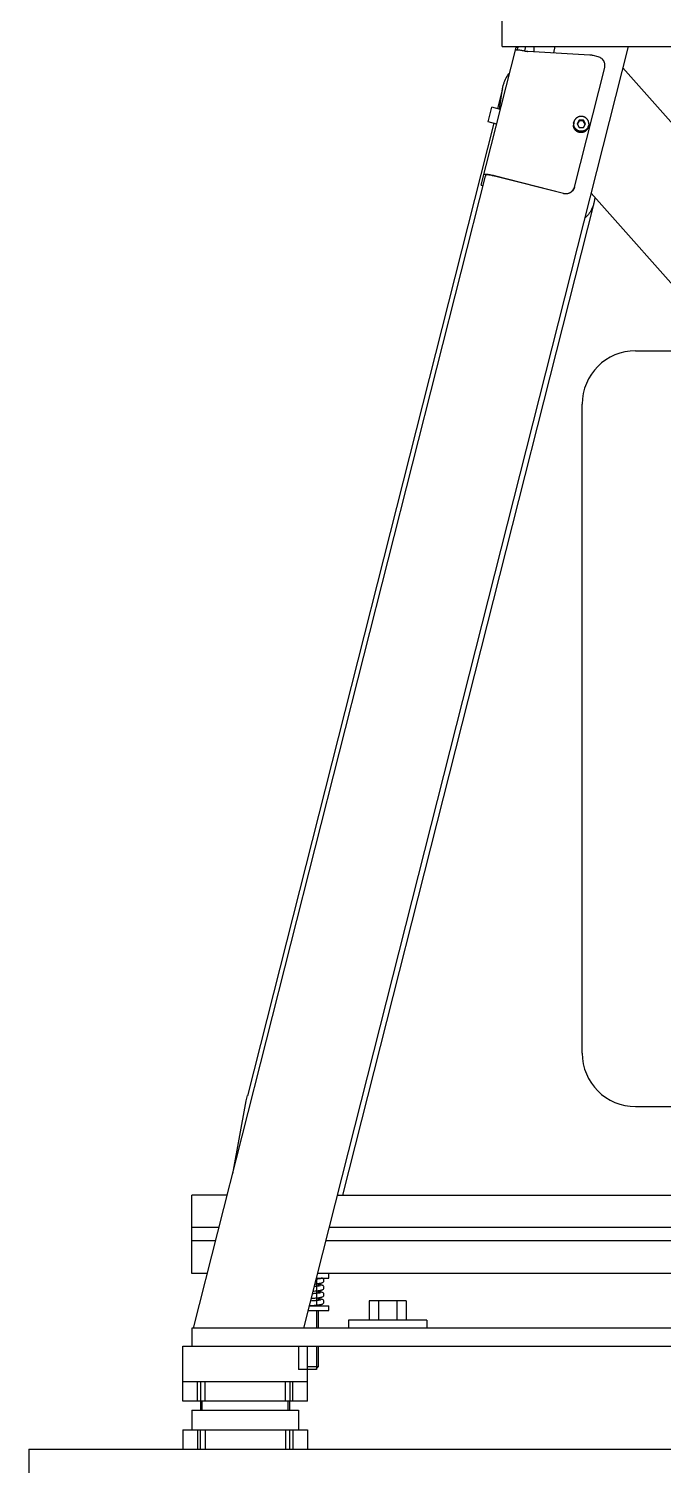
# Model space of a CAD drawing. Extents: x -50 to 48714, y -13211 to 6743.
# Drawn here: x 25485 to 25842, y -9010 to -8203 of the extents above; entities that cross this region are included whole.
import ezdxf

# ---------------------------------------------------------------- set-up
doc = ezdxf.new("R2010")
doc.units = 0
doc.header["$LTSCALE"] = 50
doc.layers.get('0').update_dxf_attribs({"linetype": 'CONTINUOUS'})
doc.layers.add('BETON', color=9, linetype='CONTINUOUS')

# ---------------------------------------------------------------- blocks, each defined once
blk = doc.blocks.new('SMAF_UE46_S')
for p, q in [((-249, -446), (-249, -426)), ((-360.4523021857995, -1166), (-178.0523021857998, -446)), ((-260.6911342960993, -523.8099206109), (-241.1102322236002, -446.5168861142997)), ((-249, -446), (251, -446)), ((-240.1408543426996, -446.7624599808), (-241.1102317799996, -446.5168843633001)), ((-240.4122777892999, -447.8338683227998), (-240.1442908319996, -446.7760250700999)), ((-239.9476978142002, -446), (-240.1408543426996, -446.7624599808)), ((-235.8213381055994, -446), (-236.4416754745998, -448.4487001405)), ((-199.7920453799998, -450.7613834617), (-234.5469776151995, -448.7258429141998)), ((-231, -448.9335836949999), (-231, -446)), ((-219.3158992713998, -446), (-220.2190345108002, -449.5650075241001)), ((-194.9930334511, -451.7903250984), (-197.9011654300002, -451.0535983303998)), ((-208.3641696365994, -524.9314533399997), (-191.3606811557001, -457.8124198626997)), ((-181.0884419801996, -457.9847623462997), (328.9398164616005, -1033.7138721411)), ((-248.7497188035995, -469.7857353878999), (-248.3531909318999, -467.9056610049997)), ((-248.8391254601001, -469.7630857015997), (-251.6467155648998, -480.8456782204998)), ((-250.4594443184997, -481.2025610728001), (-248.7497188035995, -469.7857353878999)), ((-256.8520948083997, -488.2954898604999), (-254.7647052334996, -480.0557941700999)), ((-249.9178164597997, -481.2836659937998), (-254.7647036466997, -480.0557879063999)), ((-253.7341083133997, -489.0853864381997), (-392.1284049276001, -1035.3786625467)), ((-252.0052092082997, -489.5233742114997), (-256.8520963951996, -488.2954961241999)), ((-208.8291666919995, -489.1003621397999), (-208.6486408081, -488.3877599666998)), ((-205.7101406248994, -487.3987980730999), (-206.8914945504994, -489.4192826254998)), ((-206.8914945504994, -489.4192826254998), (-205.7101406248994, -491.4519408932997)), ((-205.8004035668, -487.7550991597), (-206.8326407627001, -489.5205474842001)), ((-205.8004035668, -487.7550991597), (-205.7101406248994, -487.3987980730999)), ((-203.4376957156001, -487.7672728750999), (-205.8004035668, -487.7550991597)), ((-203.3474327735994, -487.4109717885999), (-205.7101406248994, -487.3987980730999)), ((-205.7101406248994, -491.4519408932997), (-203.3474327735994, -491.4641146087997)), ((-203.4376957156001, -487.7672728750999), (-203.3474327735994, -487.4109717885999)), ((-202.3151955776993, -489.6986662842), (-203.4376957156001, -487.7672728750999)), ((-202.1660788479994, -489.4436300563998), (-203.3474327735994, -487.4109717885999)), ((-203.3474327735994, -491.4641146087997), (-202.1660788479994, -489.4436300563998)), ((-200.5894584742, -491.1877548882999), (-200.4089325903997, -490.4751527151998)), ((-422.3476978141998, -1166), (-258.4086281648997, -518.8720934896)), ((-260.6911351618, -523.8099240281999), (-259.7217577244, -524.0554996456999)), ((-258.2642074577998, -518.3020117512001), (-258.4086281648997, -518.8720934896)), ((-214.4616968917999, -528.6403123641999), (-253.2367943870995, -518.8172876653998)), ((-214.4255917149994, -528.4977919295998), (-253.2006892103, -518.6747672307997)), ((-198.9134976441001, -528.3468241777), (361.0425980509999, -1160.4353784153)), ((-197.0863037831996, -532.0933011388997), (-197.4828316548001, -533.9733755217999)), ((-196.8705950884996, -530.6528894795997), (-197.0863037831996, -532.0933011388997)), ((-197.4530749021997, -533.9166525709998), (-338.6315229174998, -1091.2)), ((-174, -616.9000000000001), (-120.4658018863001, -616.9000000000001)), ((-204, -1011.5), (-204, -646.9000000000001)), ((-400.3767912275998, -1079.272737158), (-392.7449682641, -1038.1880358901)), ((-392.7449682641, -1038.1880358901), (-392.1144844072996, -1035.3405451817)), ((-174, -1041.5), (176, -1041.5)), ((-423.3476978141998, -1135.2), (-423.3476978141998, -1091.2)), ((-403.3983644808995, -1091.2), (-423.3476978141998, -1091.2)), ((-341.5029688524, -1091.2), (299.7081981136998, -1091.2)), ((-408.0216978141998, -1109.45), (-423.3476978141998, -1109.45)), ((315.8755510548999, -1109.45), (-346.1263021857994, -1109.45)), ((-409.9216978141994, -1116.95), (-423.3476978141998, -1116.95)), ((322.5196687019006, -1116.95), (-348.0263021858, -1116.95)), ((-414.5450311474997, -1135.2), (-423.3476978141998, -1135.2)), ((338.6870216430998, -1135.2), (-352.6496355190993, -1135.2)), ((-346.3476978141998, -1137.9), (-346.3476978141998, -1135.2)), ((-353.3476978141998, -1137.9555090596), (-353.3476978141998, -1153.4)), ((-353.3336355190995, -1137.9), (-346.3476978141998, -1137.9)), ((-352.3476978141998, -1137.9), (-352.3476978141998, -1138.3507901826)), ((-352.3476978141998, -1140.8686093913), (-352.3476978141998, -1142.3505484487)), ((-352.3476978141998, -1144.8682970837), (-352.3476978141998, -1146.3505531473)), ((-349.0977114788993, -1139.152811935), (-349.0976978141998, -1139.15)), ((-357.2603021857994, -1153.4), (-346.3476978141998, -1153.4)), ((-357.2388709026, -1153.3154028297), (-356.0035833674001, -1153.2149799368)), ((-355.8989102418, -1150.6975825411), (-356.5901734791996, -1150.7547551057)), ((-352.3476978141998, -1148.8682856227), (-352.3476978141998, -1150.350705026)), ((-352.3476978141998, -1152.8683430632), (-352.3476978141998, -1153.4)), ((-346.3476978141998, -1156.1), (-346.3476978141998, -1153.4)), ((-323.7400026595997, -1150.6), (-323.7400026595997, -1161.4)), ((-302.9553929688, -1150.6), (-323.7400026595997, -1150.6)), ((-318.5438502368997, -1150.6), (-318.5438502368997, -1161.4)), ((-308.1515453914999, -1150.6), (-308.1515453914999, -1161.4)), ((-302.9553929688, -1150.6), (-302.9553929688, -1161.4)), ((-357.9443021857996, -1156.1), (-346.3476978141998, -1156.1)), ((-353.3476978141998, -1156.1), (-353.3476978141998, -1166)), ((-352.3476978141998, -1156.1), (-352.3476978141998, -1166)), ((-335.3476978141998, -1161.4), (-335.3476978141998, -1166)), ((-291.3476978141998, -1161.4), (-335.3476978141998, -1161.4)), ((-291.3476978141998, -1161.4), (-291.3476978141998, -1166)), ((425.3476978141998, -1166), (-423.3476978141998, -1166)), ((-423.3476978141998, -1166), (-423.3476978141998, -1176)), ((-428.3476978141998, -1207), (-428.3476978141998, -1176)), ((-428.3476304862997, -1176), (430.3476304863007, -1176)), ((-363.3476978141998, -1176), (-363.3476978141998, -1189.2)), ((-358.3476978141998, -1207), (-358.3476978141998, -1176)), ((-353.3476978141998, -1176), (-353.3476978141998, -1189.2)), ((-352.3476978141998, -1176), (-352.3476978141998, -1187.7)), ((-352.3476978141998, -1187.7), (-358.3476978141998, -1187.7)), ((-353.8476978141998, -1189.2), (-358.3476978141998, -1189.2)), ((-352.3476978141998, -1187.7), (-353.8476978141998, -1189.2)), ((-428.3476304862997, -1196), (-358.3477651420999, -1196)), ((-420.1266741695999, -1207), (-420.1266741695999, -1196)), ((-418.4499885463001, -1196), (-418.4499885463001, -1207)), ((-415.8840334824999, -1207), (-415.8840334824999, -1196)), ((-370.8113621458997, -1207), (-370.8113621458997, -1196)), ((-368.2454070820995, -1196), (-368.2454070820995, -1207)), ((-366.5687214587997, -1207), (-366.5687214587997, -1196)), ((-358.3479112374998, -1207), (-428.3474766088002, -1207)), ((-418.3476978141998, -1212), (-418.3476978141998, -1207)), ((-417.4976978141995, -1212), (-417.4976978141995, -1207)), ((-369.1976978142002, -1212), (-369.1976978142002, -1207)), ((-368.3476978141998, -1212), (-368.3476978141998, -1207)), ((-423.3476978141998, -1212), (-363.3476978141998, -1212)), ((-423.3476978141998, -1212), (-423.3476978141998, -1223)), ((-363.3476978141998, -1212), (-363.3476978141998, -1223)), ((-428.3476978141998, -1223), (-428.3476978141998, -1234)), ((-428.3474878818997, -1223), (-358.3479116535, -1223)), ((-420.1266741695999, -1223), (-420.1266741695999, -1234)), ((-418.4499885463001, -1234), (-418.4499885463001, -1223)), ((-415.8840334824999, -1223), (-415.8840334824999, -1234)), ((-370.8113621458997, -1223), (-370.8113621458997, -1234)), ((-368.2454070820995, -1234), (-368.2454070820995, -1223)), ((-366.5687214587997, -1223), (-366.5687214587997, -1234)), ((-358.3476978141998, -1223), (-358.3476978141998, -1234)), ((-428.3474878818997, -1234), (-358.3479116535, -1234))]:
    blk.add_line(p, q)
for points in [[(-355.1688393149998, -1145.1442255103), (-354.7156380895995, -1145.104904524), (-354.0260788118994, -1145.0421781919), (-353.3674736863995, -1144.9785161823), (-352.7677981652996, -1144.9160461548), (-352.2451008726994, -1144.8566358017), (-351.7951332320999, -1144.8002353263), (-351.4063822922999, -1144.7458372512), (-351.0684688755, -1144.6922083472), (-350.7744333139999, -1144.6382583075), (-350.5187537354996, -1144.5827882737), (-350.2923227320998, -1144.5230257043), (-350.0818863594995, -1144.452891885), (-349.8723792699993, -1144.3604373818), (-349.6519307904, -1144.2241363807), (-349.4280546639993, -1144.0187278645), (-349.2421552082997, -1143.745884775), (-349.1273207455997, -1143.423652482), (-349.0979465347, -1143.1497616782)], [(-350.9702998843995, -1142.1164884625), (-350.9714302022994, -1142.1168839695), (-351.0058444935994, -1142.1275142267), (-351.0794692073996, -1142.1468675317), (-351.1881319253998, -1142.171537292), (-351.32911582, -1142.1996566591), (-351.5003639171, -1142.2301027146), (-351.7001160499995, -1142.262151403), (-351.9274778845001, -1142.2954353926), (-352.1815166609995, -1142.3297091568), (-352.4613554688995, -1142.3648012385), (-352.7662046878995, -1142.4005949956), (-353.0953069323996, -1142.4370077117), (-353.4479033164998, -1142.4739788878), (-353.8230904385, -1142.5114648151), (-354.2196853360001, -1142.5494277868), (-354.5184668111997, -1142.5769656269)], [(-354.1321535857996, -1141.052045), (-353.4868971923997, -1140.9903815466), (-352.8965968854, -1140.9299096386), (-352.3795792989995, -1140.872487533), (-351.9310080016994, -1140.8179222243), (-351.5415274350999, -1140.7654962376), (-351.2025316845002, -1140.7143631347), (-350.9084330576998, -1140.6638907898), (-350.6544684874998, -1140.613477954), (-350.4331881993994, -1140.5616790371), (-350.2340402013997, -1140.5053289735), (-350.0437950467995, -1140.4380672095), (-349.8477595484001, -1140.3475552823), (-349.6372431483996, -1140.2132208895), (-349.4203176006995, -1140.01009629), (-349.2382332011994, -1139.7386712317), (-349.1259044952994, -1139.4182746282), (-349.0977009807993, -1139.1527720507)], [(-351.0047927726, -1138.1272271453), (-351.0814284492999, -1138.1473606348), (-351.1976877088, -1138.1735677347), (-351.3517313394996, -1138.2038780168), (-351.5426136553997, -1138.2371491122), (-351.7697500792001, -1138.2726625328), (-352.0325527674995, -1138.3099525979), (-352.3302772080997, -1138.3486926809), (-352.6621566115, -1138.388652119), (-353.0273205311996, -1138.4296586089), (-353.4245737578995, -1138.4715790722), (-353.4798339454001, -1138.4770990511)], [(-349.0979465360997, -1143.1499879973), (-349.1257297289994, -1142.88354203), (-349.2366892305999, -1142.5646611744), (-349.4173795730994, -1142.2933409835), (-349.6345607267995, -1142.0887657596), (-349.8467087703993, -1141.9529737999), (-350.0437338400998, -1141.8619765531), (-350.2336200733998, -1141.794837744), (-350.4304639779002, -1141.7390217434), (-350.6475285442002, -1141.6879920519), (-350.8948892766994, -1141.6386074304), (-351.1801830509994, -1141.5892732656), (-351.5090843205999, -1141.5391694887), (-351.8859495124998, -1141.4878714116), (-352.3164977643, -1141.4348791618), (-352.3476978141998, -1141.4313697477)], [(-349.0977377702993, -1147.1499638191), (-349.1312188225002, -1146.8576915775), (-349.2460531322995, -1146.5459875368), (-349.4188428015996, -1146.291562637), (-349.6288946707, -1146.0931432435), (-349.8406630006002, -1145.9562625589), (-350.0417248033, -1145.8627811222), (-350.2373517078995, -1145.7936384088), (-350.4379619001002, -1145.7370818426), (-350.6575108881998, -1145.6858742774), (-350.9069233713999, -1145.6364316323), (-351.1954444888997, -1145.5868314985), (-351.5291717380996, -1145.536283466), (-351.9119718347001, -1145.484505919), (-352.3458307666997, -1145.4314477503), (-352.3476978141998, -1145.4312386843)], [(-350.9702072279997, -1138.1164543788), (-350.9711307207999, -1138.1167808808), (-351.0047927726, -1138.1272271453)], [(-356.2042705867998, -1149.2314542145), (-355.6326094239994, -1149.1839934475), (-354.9600105827994, -1149.1263886473), (-354.3167304269, -1149.0690333139), (-353.7146597637993, -1149.0126160427), (-353.1606321240997, -1148.9575214259), (-352.6582487630994, -1148.9040208684), (-352.2091409907998, -1148.852341823), (-351.8115227363996, -1148.8024251334), (-351.4612289931001, -1148.7539265735), (-351.1535870033995, -1148.7064028437), (-350.8831647769994, -1148.6591902093), (-350.6445777894996, -1148.6113505391), (-350.4317694696001, -1148.5613320344), (-350.2363761103998, -1148.5060462758), (-350.0465541246995, -1148.4391031377), (-349.8513194418001, -1148.3493447028), (-349.6417426463995, -1148.216479674), (-349.4236064850002, -1148.0137061471), (-349.2393224746002, -1147.7405969821), (-349.1259773996999, -1147.4182651307), (-349.0977377636, -1147.1497386011)], [(-356.0035833674001, -1153.2149799368), (-355.3005508161996, -1153.1558141178), (-354.6398245995997, -1153.0981669786), (-354.0249360197995, -1153.0420740316), (-353.4582813829002, -1152.9875611001), (-352.9411747118002, -1152.9346482971), (-352.4738028177999, -1152.8833343863), (-352.0553546524998, -1152.8335894003), (-351.6835003557999, -1152.7852747723), (-351.3548918243996, -1152.7381151701), (-351.0655554434998, -1152.6917137369), (-350.8107467550999, -1152.6454253795), (-350.5852672125993, -1152.5982496947), (-350.3832262020996, -1152.5485866002), (-350.1963039853999, -1152.4932186875), (-350.0127872609, -1152.4254319546), (-349.8221950073994, -1152.3336660564), (-349.6171493153997, -1152.1977536514), (-349.4069870564999, -1151.9944896572), (-349.2321150643002, -1151.7263527885), (-349.1245944960001, -1151.4117972406), (-349.0977549764993, -1151.1499284339)], [(-350.9700526938996, -1150.1164050728), (-350.9701672468, -1150.1164423495), (-350.9980019732002, -1150.1252499024), (-351.0655763281993, -1150.1434595075), (-351.1685342004994, -1150.1673568717), (-351.3034931487, -1150.1948107501), (-351.4677056397995, -1150.2245444915), (-351.6596405316996, -1150.2558999004), (-351.8783220311998, -1150.2884920231), (-352.1231503384997, -1150.3220917568), (-352.3936320918001, -1150.3565582642), (-352.6892948618997, -1150.3917964284), (-353.0097571945998, -1150.4277472415), (-353.3546217837002, -1150.4643767656), (-353.7233611437996, -1150.5016631377), (-354.1154201264999, -1150.5395953487), (-354.5300828017998, -1150.5781653986), (-354.9662932975998, -1150.6173558209), (-355.4229769210997, -1150.657161842), (-355.8989102418, -1150.6975825411)], [(-350.9708471657996, -1146.1166438093), (-350.9718648386997, -1146.1170020913), (-351.0052810829993, -1146.1273709187), (-351.0785465633999, -1146.1466723315), (-351.1879602896997, -1146.171513066), (-351.3303934235, -1146.1998862494), (-351.5033034055996, -1146.2305777367), (-351.7050375266999, -1146.2628986494), (-351.9347140386999, -1146.2964704903), (-352.1915935029001, -1146.3310413545), (-352.4747791203999, -1146.3664372961), (-352.7832170679994, -1146.4025229023), (-353.1158567062994, -1146.4391987072), (-353.4716190385998, -1146.4763883189), (-353.8493780477002, -1146.5140306438), (-354.2479052386998, -1146.552076406), (-354.6656882124998, -1146.5904842901), (-355.1021473482997, -1146.6293112667), (-355.5549797904996, -1146.668464229)], [(-349.0977550170001, -1151.1501511172), (-349.1274994617997, -1150.8745425461), (-349.2433369241999, -1150.5513643065), (-349.4267909366999, -1150.2824496166), (-349.6441975023999, -1150.0814784046), (-349.8547400571997, -1149.9486918886), (-350.0490846986995, -1149.8598043501), (-350.2393238228997, -1149.7930037375), (-350.4387994437993, -1149.7368825756), (-350.6561341465995, -1149.6861929173), (-350.8964183746994, -1149.6383851683), (-351.1660205033995, -1149.5915991238), (-351.4690973129, -1149.5449440653), (-351.8086577767999, -1149.4979454061), (-352.1866514297999, -1149.4503494251), (-352.3476978141998, -1149.4316910986)]]:
    blk.add_lwpolyline(points)
for centre, start, end in [((-174, -646.9000000000001), 90, 180), ((-174, -1011.5), 180, 270)]:
    blk.add_arc(centre, 30, start, end)
for points, start_tangent, end_tangent in [([(-241.4891996142997, -448.0128100249999), (-241.4523564101, -447.9751726119998), (-241.3583671188999, -447.9270004527998)], (0.2455756170504386, 0.9693774374877396), (0.91722338430015, 0.3983732713084295)), ([(-241.3583671188999, -447.9270004527998), (-240.9891117558, -447.8470717855998), (-240.4102472275999, -447.8338218442), (-239.6446497200996, -447.8877742539999), (-238.7225749322997, -448.0067968659), (-237.6804623991993, -448.1861860176), (-236.5594954354001, -448.4188524171)], (0.9172233842276707, 0.3983732714753073), (0.9758656520766491, -0.218371768086025)), ([(-236.5594954354001, -448.4188524171), (-235.4563039293998, -448.6311411221)], (0.9758656520811089, -0.2183717680660948), (0.9871916526595832, -0.1595388382784613)), ([(-235.4563039293998, -448.6311411221), (-235.0028001948995, -448.6887742254999), (-234.5469776151995, -448.7258429141998)], (0.988915955968212, -0.1484763685960745), (0.99828927156181, -0.05846819891693936)), ([(-197.9011654300002, -451.0535983303998), (-198.5249526344996, -450.9163852542997), (-199.1561040933993, -450.8188476924997), (-199.7920453799998, -450.7613834617)], (-0.9693774290239615, 0.245575650460087), (-0.9982892715626087, 0.05846819890330384)), ([(-191.3606811557001, -457.8124198626997), (-191.2119664360998, -456.7158997351999), (-191.3142273450994, -455.6081890457999), (-191.6597461547999, -454.5578381797), (-192.2376667478002, -453.5997007815999), (-193.0083465531998, -452.7995004651998), (-193.9459221546995, -452.1832610813999), (-194.9930334511, -451.7903250984)], (0.2455756174704517, 0.9693774373813362), (-0.9693774373813362, 0.2455756174704517)), ([(-248.3676360488998, -467.9019506938998), (-247.7711027816995, -466.0040809779998), (-246.2408991829998, -462.8798523963001), (-244.8217144665996, -460.9507013519001)], (0.2487801801751973, 0.9685599733377362), (0.6562394143624131, 0.754552735756274)), ([(-208.8291546290002, -489.1003172894998), (-208.8882868471001, -489.3714165706001), (-208.9394434689993, -489.7451900142), (-208.9565415642001, -490.1221749124998)], (-0.2455786216488807, -0.9693766763178471), (0, -1)), ([(-200.5894705372002, -491.1877997385), (-200.6151415844997, -491.2842530425), (-200.7329087073995, -491.6426254516), (-200.8826914963001, -491.9889322808999), (-201.0632839881, -492.3203852714), (-201.2732321583999, -492.6343157583997), (-201.5108456278995, -492.9281961583997), (-201.7742112726, -493.1996603191997), (-202.0612086271994, -493.4465225708), (-202.3695269578993, -493.6667953236997), (-202.6966838665994, -493.8587050710998), (-203.0400452783997, -494.0207066686999), (-203.3968466488996, -494.1514957746999), (-203.7642152234994, -494.2500193522001), (-204.1391931663002, -494.3154841473997), (-204.5187613753997, -494.3473630761), (-204.8998637907998, -494.3453994678998), (-205.2794319998993, -494.3096091327998), (-205.6544099427001, -494.2402802332999), (-206.0217785172999, -494.1379709652001), (-206.3785798877998, -494.0035050623001), (-206.7219412996001, -493.8379651651999), (-207.0490982083002, -493.6426841037), (-207.357416539, -493.4192341661001), (-207.6444138935994, -493.1694144398998), (-207.9077795383, -492.8952363266999), (-208.1453930077996, -492.5989073473997), (-208.3553411780995, -492.2828133686999), (-208.5359336698994, -491.9494993935), (-208.6857164588, -491.6016490698998), (-208.8034835816998, -491.2420630842998), (-208.8882868471001, -490.8736366113999), (-208.9394434689993, -490.4993360046997), (-208.9565415642001, -490.1221749124998)], (-0.245578621667169, -0.9693766763132141), (0, 1)), ([(-208.6486287450998, -488.3877151163997), (-208.7077609632997, -488.6588143975), (-208.7589175850999, -489.0325878410999), (-208.7760156802997, -489.4095727394001)], (-0.2455786216488807, -0.9693766763178471), (0, -1)), ([(-200.4089446533999, -490.4751975654999), (-200.4346157005994, -490.5716508693999), (-200.5523828236001, -490.9300232784999), (-200.7021656123998, -491.2763301077998), (-200.8827581042997, -491.6077830982999), (-201.0927062744995, -491.9217135854001), (-201.330319744, -492.2155939854001), (-201.5936853886997, -492.4870581461), (-201.8806827434, -492.7339203976999), (-202.1890010739999, -492.9541931506001), (-202.5161579828, -493.1461028980998), (-202.8595193944993, -493.3081044955998), (-203.2163207651001, -493.4388936015998), (-203.5836893395999, -493.5374171792), (-203.9586672823998, -493.6028819743001), (-204.3382354915993, -493.6347609029999), (-204.7193379068995, -493.6327972947997), (-205.0989061160999, -493.5970069596997), (-205.4738840587997, -493.5276780602999), (-205.8412526333996, -493.4253687921), (-206.1980540039995, -493.2909028892), (-206.5414154156997, -493.1253629920998), (-206.8685723244998, -492.9300819306), (-207.1768906550997, -492.706631993), (-207.4638880098, -492.4568122667997), (-207.7272536544997, -492.1826341535998), (-207.9648671240002, -491.8863051743001), (-208.1748152942, -491.5702111955998), (-208.3554077860999, -491.2368972203999), (-208.5051905748996, -490.8890468968998), (-208.6229576978994, -490.5294609111997), (-208.7077609632997, -490.1610344382998), (-208.7589175850999, -489.7867338316), (-208.7760156802997, -489.4095727394001)], (-0.2455786216632813, -0.9693766763141988), (0, 1)), ([(-200.2815577182, -489.4533399425), (-200.2986558133998, -489.0761788503), (-200.3498124352, -488.7018782435998), (-200.4346157005994, -488.3334517706999), (-200.5523828236001, -487.9738657849998), (-200.7021656123998, -487.6260154613997), (-200.8827581042997, -487.2927014862998), (-201.0927062744995, -486.9766075076), (-201.330319744, -486.6802785282998), (-201.5936853886997, -486.4061004150999), (-201.8806827434, -486.1562806889001), (-202.1890010739999, -485.9328307513001), (-202.5161579828, -485.7375496897998), (-202.8595193944993, -485.5720097927001), (-203.2163207651001, -485.4375438898001), (-203.5836893395999, -485.3352346215997), (-203.9586672823998, -485.2659057221999), (-204.3382354915993, -485.2301153870999), (-204.7193379068995, -485.2281517788997), (-205.0989061160999, -485.2600307076), (-205.4738840587997, -485.3254955027001), (-205.8412526333996, -485.4240190802998), (-206.1980540039995, -485.5548081862999), (-206.5414154156997, -485.7168097837998), (-206.8685723244998, -485.9087195313), (-207.1768906550997, -486.1289922841997), (-207.4638880098, -486.3758545358), (-207.7272536544997, -486.6473186965), (-207.9648671240002, -486.9411990965), (-208.1748152942, -487.2551295835997), (-208.3554077860999, -487.5865825740998), (-208.5051905748996, -487.9328894033997), (-208.6229576978994, -488.2912618124997), (-208.6486287450998, -488.3877151163997)], (0, 1), (-0.245578621667169, -0.9693766763132141)), ([(-200.2815577182, -489.4533399425), (-200.2986558133998, -489.8303248407001), (-200.3498124352, -490.2040982844001), (-200.4089446533999, -490.4751975654999)], (0, -1), (-0.2455786216488807, -0.9693766763178471)), ([(-258.1466857961996, -517.8312854640999), (-258.5621618738996, -517.8312609915997), (-259.0398770791999, -517.9032046271), (-259.2335848951998, -518.0564361337001)], (-0.9996964839438595, 0.02463615209981162), (-0.24557561751036, -0.9693774373712262)), ([(-253.2367943870995, -518.8172876653998), (-254.3188314234994, -518.5621484620997), (-255.3600090392001, -518.3546795988), (-256.2960796216994, -518.2074611921998), (-257.0959021916997, -518.1254847760997), (-257.7046882733994, -518.1143657993998), (-258.1027842777994, -518.1743188289997), (-258.2642074577998, -518.3020117512001)], (-0.9693774373822609, 0.245575617466802), (-0.2455756174850759, -0.9693774373776314)), ([(-253.2006892103, -518.6747672307997), (-254.4991336539997, -518.3686001868), (-255.7485467929, -518.1196375508998), (-256.8718314918997, -517.9429754629), (-257.8316185758995, -517.8446037635999), (-258.1466857961996, -517.8312854640999)], (-0.9693774373798154, 0.2455756174764549), (-0.9996964839426978, 0.02463615214694807)), ([(-208.4002748133998, -525.0739737745998), (-208.7915624978996, -526.1090420842997), (-209.4088823925995, -527.0344589700999), (-210.2128100542996, -527.7936167302), (-211.1772045725002, -528.3610343002001), (-212.2359131252997, -528.6977895657997), (-213.3538015667, -528.7933113919999), (-214.4616968917999, -528.6403123641999)], (-0.2455756174704517, -0.9693774373813362), (-0.9693774373813362, 0.2455756174704517)), ([(-214.4255917149994, -528.4977919295998), (-213.3176963899996, -528.6507909573997), (-212.1998079485002, -528.5552691311), (-211.1410993956997, -528.2185138655), (-210.1767048775, -527.6510962955999), (-209.3727772157999, -526.8919385354998), (-208.7554573211, -525.9665216497001), (-208.4020329650002, -525.0720322040997)], (0.969377437380587, -0.2455756174734091), (0.2744799021892876, 0.96159283654474)), ([(-208.4020329650002, -525.0720322040997), (-208.3641696365994, -524.9314533399997)], (0.2744799022625255, 0.9615928365238349), (0.2455756173149979, 0.9693774374207178)), ([(-197.4683865378001, -533.9770858328998), (-198.0649198050996, -535.8749555487998), (-199.5951234037993, -538.9991841305), (-201.4999047330994, -541.4579314714997), (-202.3743514590997, -542.2805637596998)], (-0.2487801801666595, -0.9685599733399293), (-0.7610839453267011, -0.6486533960181994)), ([(-351.6781371154002, -1137.915302026), (-351.8929838801996, -1138.3048399948)], (-0.4768641888342095, -0.8789769879851757), (-0.4890816133579293, -0.8722380268454276)), ([(-350.9939550432, -1138.0833825556), (-351.0802550328999, -1138.1403552038)], (-0.8568335869961443, -0.5155930606547384), (-0.8109003523402902, -0.585184260361122)), ([(-349.0976978141998, -1139.15), (-349.2651660595002, -1138.5269695799), (-349.7226978141998, -1138.0708796577), (-350.3476978141998, -1137.9039391598), (-350.9726978141998, -1138.0708796577), (-350.9939550432, -1138.0833825556)], (0, 1), (-0.8568335870344144, -0.51559306059114)), ([(-358.3476978141998, -1189.2, 48.3), (-358.4690942836996, -1189.2, 48.2880969721), (-358.5904907531994, -1189.2, 48.2761939442), (-358.7118872227002, -1189.2, 48.2642909163), (-358.8332836922, -1189.2, 48.2523878884), (-358.8939819269999, -1189.2, 48.2464363744), (-358.9546801617998, -1189.2, 48.2404848605), (-359.0153783964997, -1189.2, 48.2345333465), (-359.0760766312997, -1189.2, 48.2285818326), (-359.1367748659995, -1189.2, 48.2226303186), (-359.1671239833995, -1189.2, 48.2196545616), (-359.1974731007995, -1189.2, 48.2166788047), (-359.2278222181994, -1189.2, 48.2137030477), (-359.2429967767994, -1189.2, 48.2122151692), (-359.2581713354994, -1189.2, 48.2107272907), (-359.2733458941993, -1189.2, 48.2092394122), (-359.2885204528993, -1189.2, 48.2077515337), (-359.2961077322998, -1189.2, 48.2070075945), (-359.3036950116002, -1189.2, 48.2062636552), (-359.3074886512995, -1189.2, 48.2058916856), (-359.3112822908997, -1189.2, 48.205519716), (-359.3150759306, -1189.2, 48.2051477464), (-359.3169727505001, -1189.2, 48.2049617616), (-359.3188695703002, -1189.2, 48.2047757767), (-359.3206941407998, -1189.2, 48.2042249064), (-359.3225187113994, -1189.2, 48.2036740361), (-359.3261678524996, -1189.2, 48.2025722954), (-359.3298169935997, -1189.2, 48.2014705548), (-359.3334661347999, -1189.2, 48.2003688141), (-359.3407644170002, -1189.2, 48.1981653328), (-359.3480626991995, -1189.2, 48.1959618515), (-359.3626592637002, -1189.2, 48.1915548888), (-359.3772558280998, -1189.2, 48.1871479262), (-359.3918523925995, -1189.2, 48.1827409636), (-359.4064489571001, -1189.2, 48.1783340009), (-359.4356420859995, -1189.2, 48.1695200757), (-359.4648352148997, -1189.2, 48.1607061504), (-359.4940283439, -1189.2, 48.1518922251), (-359.5524146016996, -1189.2, 48.1342643746), (-359.6108008596002, -1189.2, 48.116636524), (-359.6691871173998, -1189.2, 48.0990086735), (-359.7859596331, -1189.2, 48.0637529724), (-359.9027321488002, -1189.2, 48.0284972713), (-359.9611184066998, -1189.2, 48.0108694208), (-360.0195046644994, -1189.2, 47.9932415702), (-360.0778909224, -1189.2, 47.9756137197), (-360.1070840512994, -1189.2, 47.9667997944), (-360.1362771801996, -1189.2, 47.9579858691), (-360.1654703091999, -1189.2, 47.9491719439), (-360.1800668735996, -1189.2, 47.9447649812), (-360.1946634381002, -1189.2, 47.9403580186), (-360.2092600025999, -1189.2, 47.935951056), (-360.2238565669995, -1189.2, 47.9315440933), (-360.2311548491998, -1189.2, 47.929340612), (-360.2384531315001, -1189.2, 47.9271371307), (-360.2421022725994, -1189.2, 47.92603539), (-360.2457514136995, -1189.2, 47.9249336494), (-360.2494005547996, -1189.2, 47.9238319087), (-360.2512251254002, -1189.2, 47.9232810384), (-360.2530496958998, -1189.2, 47.9227301681), (-360.2547325198993, -1189.2, 47.9218353947), (-360.2564153438998, -1189.2, 47.9209406213), (-360.2597809917997, -1189.2, 47.9191510746), (-360.2631466396997, -1189.2, 47.9173615279), (-360.2665122875997, -1189.2, 47.9155719811), (-360.2732435833996, -1189.2, 47.9119928876), (-360.2799748791995, -1189.2, 47.9084137942), (-360.2934374708002, -1189.2, 47.9012556072), (-360.3069000625001, -1189.2, 47.8940974203), (-360.3203626540999, -1189.2, 47.8869392333), (-360.3338252456997, -1189.2, 47.8797810464), (-360.3607504289994, -1189.2, 47.8654646725), (-360.3876756123, -1189.2, 47.8511482986), (-360.4146007954996, -1189.2, 47.8368319247), (-360.4684511620999, -1189.2, 47.8081991769), (-360.5223015286001, -1189.2, 47.7795664292), (-360.5761518950994, -1189.2, 47.7509336814), (-360.6838526281999, -1189.2, 47.6936681858), (-360.7915533611995, -1189.2, 47.6364026902), (-360.8454037277997, -1189.2, 47.6077699425), (-360.8992540943, -1189.2, 47.5791371947), (-360.9531044608002, -1189.2, 47.5505044469), (-360.9800296440999, -1189.2, 47.536188073), (-361.0069548273996, -1189.2, 47.5218716991), (-361.0338800106001, -1189.2, 47.5075553252), (-361.0473426021999, -1189.2, 47.5003971383), (-361.0608051938998, -1189.2, 47.4932389513), (-361.0742677854996, -1189.2, 47.4860807644), (-361.0877303770994, -1189.2, 47.4789225774), (-361.0944616729994, -1189.2, 47.475343484), (-361.1011929688002, -1189.2, 47.4717643905), (-361.1045586167002, -1189.2, 47.4699748438), (-361.1079242646001, -1189.2, 47.468185297), (-361.1112899125001, -1189.2, 47.4663957503), (-361.1129727364996, -1189.2, 47.4655009769), (-361.1138141483998, -1189.2, 47.4650535902), (-361.1146555604, -1189.2, 47.4646062036), (-361.1154061231, -1189.2, 47.4639918751), (-361.1161566856999, -1189.2, 47.4633775467), (-361.1176578109998, -1189.2, 47.4621488899), (-361.1206600616997, -1189.2, 47.4596915762), (-361.1236623122995, -1189.2, 47.4572342626), (-361.1266645628994, -1189.2, 47.4547769489), (-361.1326690641999, -1189.2, 47.4498623216), (-361.1386735653996, -1189.2, 47.4449476942), (-361.1506825678998, -1189.2, 47.4351184396), (-361.1626915704001, -1189.2, 47.4252891849), (-361.1747005728994, -1189.2, 47.4154599303), (-361.1867095753996, -1189.2, 47.4056306756), (-361.2107275804001, -1189.2, 47.3859721663), (-361.2347455853997, -1189.2, 47.366313657), (-361.2587635904001, -1189.2, 47.3466551477), (-361.3067996003001, -1189.2, 47.3073381291), (-361.3548356103001, -1189.2, 47.2680211105), (-361.4028716203002, -1189.2, 47.2287040919), (-361.4989436402993, -1189.2, 47.1500700547), (-361.5950156601994, -1189.2, 47.0714360175), (-361.6430516701994, -1189.2, 47.0321189989), (-361.6910876801994, -1189.2, 46.9928019803), (-361.7391236901994, -1189.2, 46.9534849617), (-361.7631416951999, -1189.2, 46.9338264524), (-361.7871597001995, -1189.2, 46.9141679431), (-361.8111777052, -1189.2, 46.8945094338), (-361.8231867076001, -1189.2, 46.8846801792), (-361.8351957100995, -1189.2, 46.8748509245), (-361.8472047125997, -1189.2, 46.8650216699), (-361.8592137150999, -1189.2, 46.8551924152), (-361.8652182163996, -1189.2, 46.8502777879), (-361.8712227176002, -1189.2, 46.8453631606), (-361.8742249683, -1189.2, 46.8429058469), (-361.8772272188999, -1189.2, 46.8404485333), (-361.8802294694997, -1189.2, 46.8379912196), (-361.8817305947996, -1189.2, 46.8367625628), (-361.8824811574996, -1189.2, 46.8361482343), (-361.8832317200995, -1189.2, 46.8355339059), (-361.8838365915999, -1189.2, 46.8347975233), (-361.8844414631994, -1189.2, 46.8340611406), (-361.8856512061993, -1189.2, 46.8325883754), (-361.8880706923001, -1189.2, 46.8296428448), (-361.8904901783999, -1189.2, 46.8266973142), (-361.8929096644997, -1189.2, 46.8237517836), (-361.8977486366994, -1189.2, 46.8178607225), (-361.9025876088999, -1189.2, 46.8119696613), (-361.9122655533001, -1189.2, 46.800187539), (-361.9219434976994, -1189.2, 46.7884054167), (-361.9316214419996, -1189.2, 46.7766232943), (-361.9412993863998, -1189.2, 46.764841172), (-361.9606552751993, -1189.2, 46.7412769274), (-361.9800111638997, -1189.2, 46.7177126827), (-361.9993670527001, -1189.2, 46.6941484381), (-362.0380788302, -1189.2, 46.6470199488), (-362.0767906077999, -1189.2, 46.5998914595), (-362.1155023852998, -1189.2, 46.5527629703), (-362.1929259402996, -1189.2, 46.4585059917), (-362.2703494953994, -1189.2, 46.3642490132), (-362.3090612729002, -1189.2, 46.3171205239), (-362.3477730505001, -1189.2, 46.2699920346), (-362.386484828, -1189.2, 46.2228635453), (-362.4058407166995, -1189.2, 46.1992993007), (-362.4251966054999, -1189.2, 46.1757350561), (-362.4445524942994, -1189.2, 46.1521708114), (-362.4542304386996, -1189.2, 46.1403886891), (-362.4639083829998, -1189.2, 46.1286065668), (-362.4735863274, -1189.2, 46.1168244445), (-362.4832642718002, -1189.2, 46.1050423221), (-362.4881032439998, -1189.2, 46.099151261), (-362.4929422161995, -1189.2, 46.0932601998), (-362.4953617023002, -1189.2, 46.0903146692), (-362.4977811884, -1189.2, 46.0873691387), (-362.5002006744999, -1189.2, 46.0844236081), (-362.5014104174998, -1189.2, 46.0829508428), (-362.5026201605997, -1189.2, 46.0814780775), (-362.5035208026002, -1189.2, 46.0797983871), (-362.5044214446998, -1189.2, 46.0781186968), (-362.5062227287999, -1189.2, 46.0747593161), (-362.5080240130001, -1189.2, 46.0713999353), (-362.5098252971002, -1189.2, 46.0680405546), (-362.5134278653995, -1189.2, 46.0613217932), (-362.5170304336998, -1189.2, 46.0546030317), (-362.5242355701994, -1189.2, 46.0411655089), (-362.5314407067999, -1189.2, 46.027727986), (-362.5386458432995, -1189.2, 46.0142904631), (-362.5458509799, -1189.2, 46.0008529402), (-362.5602612530001, -1189.2, 45.9739778945), (-362.5746715260993, -1189.2, 45.9471028487), (-362.5890817991994, -1189.2, 45.920227803), (-362.6179023453997, -1189.2, 45.8664777115), (-362.6467228915999, -1189.2, 45.8127276199), (-362.6755434378001, -1189.2, 45.7589775284), (-362.7331845301997, -1189.2, 45.6514773454), (-362.7908256226001, -1189.2, 45.5439771624), (-362.8196461687994, -1189.2, 45.4902270709), (-362.8484667149996, -1189.2, 45.4364769793), (-362.8772872611999, -1189.2, 45.3827268878), (-362.8916975343, -1189.2, 45.3558518421), (-362.9061078074001, -1189.2, 45.3289767963), (-362.9205180805002, -1189.2, 45.3021017506), (-362.9277232169998, -1189.2, 45.2886642277), (-362.9349283535994, -1189.2, 45.2752267048), (-362.9421334900999, -1189.2, 45.2617891819), (-362.9493386266995, -1189.2, 45.2483516591), (-362.9529411948997, -1189.2, 45.2416328976), (-362.9565437632, -1189.2, 45.2349141362), (-362.9583450473001, -1189.2, 45.2315547555), (-362.9601463314993, -1189.2, 45.2281953747), (-362.9619476155995, -1189.2, 45.224835994), (-362.9628482577, -1189.2, 45.2231563037), (-362.9637488997996, -1189.2, 45.2214766133), (-362.9643061357001, -1189.2, 45.2196539768), (-362.9648633715997, -1189.2, 45.2178313402), (-362.9659778433997, -1189.2, 45.2141860671), (-362.9670923151998, -1189.2, 45.210540794), (-362.9682067870999, -1189.2, 45.2068955209), (-362.9704357307, -1189.2, 45.1996049748), (-362.9726646744002, -1189.2, 45.1923144286), (-362.9771225616996, -1189.2, 45.1777333362), (-362.9815804489999, -1189.2, 45.1631522438), (-362.9860383362993, -1189.2, 45.1485711515), (-362.9904962235996, -1189.2, 45.1339900591), (-362.9994119981993, -1189.2, 45.1048278744), (-363.0083277727999, -1189.2, 45.0756656896), (-363.0172435473996, -1189.2, 45.0465035049), (-363.0350750965999, -1189.2, 44.9881791354), (-363.0529066458994, -1189.2, 44.929854766), (-363.0707381950997, -1189.2, 44.8715303965), (-363.1064012934994, -1189.2, 44.7548816576), (-363.1420643920001, -1189.2, 44.6382329187), (-363.1598959411995, -1189.2, 44.5799085492), (-363.1777274903998, -1189.2, 44.5215841797), (-363.1955590396001, -1189.2, 44.4632598103), (-363.2044748141998, -1189.2, 44.4340976256), (-363.2133905888995, -1189.2, 44.4049354408), (-363.2223063635001, -1189.2, 44.3757732561), (-363.2267642507995, -1189.2, 44.3611921637), (-363.2312221380998, -1189.2, 44.3466110714), (-363.2356800254001, -1189.2, 44.332029979), (-363.2401379126995, -1189.2, 44.3174488866), (-363.2423668562997, -1189.2, 44.3101583404), (-363.2445957999998, -1189.2, 44.3028677943), (-363.2457102717999, -1189.2, 44.2992225212), (-363.2468247436, -1189.2, 44.2955772481), (-363.2479392155001, -1189.2, 44.291931975), (-363.2484964513997, -1189.2, 44.2901093384), (-363.2487750692999, -1189.2, 44.2891980202), (-363.2490536873001, -1189.2, 44.2882867019), (-363.2491500195001, -1189.2, 44.2873215779), (-363.2492463516, -1189.2, 44.286356454), (-363.2494390159, -1189.2, 44.2844262061), (-363.2498243444998, -1189.2, 44.2805657103), (-363.2502096731996, -1189.2, 44.2767052145), (-363.2505950017994, -1189.2, 44.2728447188), (-363.2513656589999, -1189.2, 44.2651237272), (-363.2521363162996, -1189.2, 44.2574027356), (-363.2536776306997, -1189.2, 44.2419607525), (-363.2552189451999, -1189.2, 44.2265187694), (-363.2567602597001, -1189.2, 44.2110767862), (-363.2583015741993, -1189.2, 44.1956348031), (-363.2613842031997, -1189.2, 44.1647508368), (-363.2644668321, -1189.2, 44.1338668706), (-363.2675494610994, -1189.2, 44.1029829043), (-363.2737147190001, -1189.2, 44.0412149718), (-363.2798799769998, -1189.2, 43.9794470393), (-363.2860452348996, -1189.2, 43.9176791067), (-363.2922104927993, -1189.2, 43.8559111742), (-363.2983757507, -1189.2, 43.7941432417), (-363.3107062665995, -1189.2, 43.6706073766), (-363.3230367824999, -1189.2, 43.5470715116), (-363.3353672982994, -1189.2, 43.4235356465), (-363.3476978141998, -1189.2, 43.2999997814)], (-0.995227399982235, 0, -0.09758289975503275), (-0.0993197279923907, 0, -0.9950555721322893)), ([(-353.3476978141998, -1189.2, 43.3), (-353.3596008421, -1189.2, 43.4213964695), (-353.3715038700002, -1189.2, 43.542792939), (-353.3834068978995, -1189.2, 43.6641894085), (-353.3953099257997, -1189.2, 43.785585878), (-353.4012614397998, -1189.2, 43.8462841128), (-353.4072129536999, -1189.2, 43.9069823476), (-353.4131644677, -1189.2, 43.9676805823), (-353.4191159816, -1189.2, 44.0283788171), (-353.4250674956002, -1189.2, 44.0890770518), (-353.4280432526002, -1189.2, 44.1194261692), (-353.4310190094993, -1189.2, 44.1497752866), (-353.4339947664994, -1189.2, 44.180124404), (-353.4354826449999, -1189.2, 44.1952989627), (-353.4369705234994, -1189.2, 44.2104735213), (-353.4384584019999, -1189.2, 44.22564808), (-353.4399462804995, -1189.2, 44.2408226387), (-353.4406902196997, -1189.2, 44.2484099181), (-353.441434159, -1189.2, 44.2559971974), (-353.4418061285996, -1189.2, 44.2597908371), (-353.4421780982002, -1189.2, 44.2635844768), (-353.4425500677999, -1189.2, 44.2673781164), (-353.4427360525997, -1189.2, 44.2692749363), (-353.4429220373995, -1189.2, 44.2711717561), (-353.4434729077993, -1189.2, 44.2729963267), (-353.4440237781, -1189.2, 44.2748208972), (-353.4451255187996, -1189.2, 44.2784700383), (-353.4462272594001, -1189.2, 44.2821191794), (-353.4473290000997, -1189.2, 44.2857683206), (-353.4495324813997, -1189.2, 44.2930666028), (-353.4517359626998, -1189.2, 44.300364885), (-353.4561429253999, -1189.2, 44.3149614495), (-353.4605498880001, -1189.2, 44.329558014), (-353.4649568506002, -1189.2, 44.3441545784), (-353.4693638132994, -1189.2, 44.3587511429), (-353.4781777384997, -1189.2, 44.3879442718), (-353.4869916637999, -1189.2, 44.4171374007), (-353.4958055891002, -1189.2, 44.4463305297), (-353.5134334395998, -1189.2, 44.5047167875), (-353.5310612901994, -1189.2, 44.5631030454), (-353.5486891406999, -1189.2, 44.6214893032), (-353.5839448418001, -1189.2, 44.7382618189), (-353.6192005429002, -1189.2, 44.8550343346), (-353.6368283933998, -1189.2, 44.9134205925), (-353.6544562439994, -1189.2, 44.9718068503), (-353.6720840945, -1189.2, 45.0301931082), (-353.6808980197993, -1189.2, 45.0593862371), (-353.6897119449995, -1189.2, 45.088579366), (-353.6985258702998, -1189.2, 45.117772495), (-353.702932833, -1189.2, 45.1323690594), (-353.7073397956001, -1189.2, 45.1469656239), (-353.7117467582002, -1189.2, 45.1615621884), (-353.7161537208995, -1189.2, 45.1761587528), (-353.7183572021995, -1189.2, 45.1834570351), (-353.7205606834996, -1189.2, 45.1907553173), (-353.7216624242001, -1189.2, 45.1944044584), (-353.7227641647996, -1189.2, 45.1980535995), (-353.7238659055001, -1189.2, 45.2017027406), (-353.7244167757999, -1189.2, 45.2035273112), (-353.7249676460997, -1189.2, 45.2053518818), (-353.7258624195001, -1189.2, 45.2070347057), (-353.7267571928996, -1189.2, 45.2087175297), (-353.7285467395996, -1189.2, 45.2120831776), (-353.7303362862995, -1189.2, 45.2154488255), (-353.7321258330994, -1189.2, 45.2188144734), (-353.7357049265001, -1189.2, 45.2255457692), (-353.73928402, -1189.2, 45.232277065), (-353.7464422069997, -1189.2, 45.2457396566), (-353.7536003938994, -1189.2, 45.2592022483), (-353.7607585809001, -1189.2, 45.2726648399), (-353.7679167677998, -1189.2, 45.2861274315), (-353.7822331417001, -1189.2, 45.3130526148), (-353.7965495155995, -1189.2, 45.3399777981), (-353.8108658894998, -1189.2, 45.3669029813), (-353.8394986372996, -1189.2, 45.4207533479), (-353.8681313850002, -1189.2, 45.4746037144), (-353.8967641327999, -1189.2, 45.5284540809), (-353.9540296283994, -1189.2, 45.636154814), (-354.0112951239998, -1189.2, 45.743855547), (-354.0399278716995, -1189.2, 45.7977059136), (-354.0685606195002, -1189.2, 45.8515562801), (-354.0971933673, -1189.2, 45.9054066466), (-354.1115097411994, -1189.2, 45.9323318299), (-354.1258261150997, -1189.2, 45.9592570132), (-354.140142489, -1189.2, 45.9861821964), (-354.1473006758997, -1189.2, 45.9996447881), (-354.1544588628994, -1189.2, 46.0131073797), (-354.1616170498, -1189.2, 46.0265699713), (-354.1687752367998, -1189.2, 46.040032563), (-354.1723543301996, -1189.2, 46.0467638588), (-354.1759334236995, -1189.2, 46.0534951546), (-354.1777229703994, -1189.2, 46.0568608025), (-354.1795125171993, -1189.2, 46.0602264504), (-354.1813020639001, -1189.2, 46.0635920983), (-354.1821968372997, -1189.2, 46.0652749223), (-354.1826442239999, -1189.2, 46.0661163342), (-354.1830916106001, -1189.2, 46.0669577462), (-354.1837059391, -1189.2, 46.0677083089), (-354.1843202675, -1189.2, 46.0684588715), (-354.1855489242998, -1189.2, 46.0699599968), (-354.1880062379996, -1189.2, 46.0729622475), (-354.1904635515994, -1189.2, 46.0759644981), (-354.1929208653, -1189.2, 46.0789667487), (-354.1978354925996, -1189.2, 46.08497125), (-354.2027501199, -1189.2, 46.0909757512), (-354.2125793746, -1189.2, 46.1029847537), (-354.2224086291999, -1189.2, 46.1149937562), (-354.2322378838999, -1189.2, 46.1270027587), (-354.2420671384998, -1189.2, 46.1390117612), (-354.2617256477997, -1189.2, 46.1630297662), (-354.2813841570996, -1189.2, 46.1870477712), (-354.3010426663996, -1189.2, 46.2110657762), (-354.3403596849994, -1189.2, 46.2591017861), (-354.3796767036001, -1189.2, 46.3071377961), (-354.4189937222, -1189.2, 46.3551738061), (-354.4976277593996, -1189.2, 46.4512458261), (-354.5762617966993, -1189.2, 46.547317846), (-354.6155788153001, -1189.2, 46.595353856), (-354.6548958338999, -1189.2, 46.643389866), (-354.6942128524997, -1189.2, 46.691425876), (-354.7138713617996, -1189.2, 46.715443881), (-354.7335298710996, -1189.2, 46.739461886), (-354.7531883803995, -1189.2, 46.763479891), (-354.7630176349994, -1189.2, 46.7754888935), (-354.7728468896994, -1189.2, 46.787497896), (-354.7826761442993, -1189.2, 46.7995068984), (-354.7925053990002, -1189.2, 46.8115159009), (-354.7974200262997, -1189.2, 46.8175204022), (-354.8023346536002, -1189.2, 46.8235249034), (-354.8047919672999, -1189.2, 46.8265271541), (-354.8072492808997, -1189.2, 46.8295294047), (-354.8097065945994, -1189.2, 46.8325316553), (-354.8109352513993, -1189.2, 46.8340327806), (-354.8115495798002, -1189.2, 46.8347833433), (-354.8121639083001, -1189.2, 46.8355339059), (-354.8129002909, -1189.2, 46.8361387775), (-354.8136366734998, -1189.2, 46.836743649), (-354.8151094387995, -1189.2, 46.837953392), (-354.8180549693998, -1189.2, 46.8403728781), (-354.8210005000001, -1189.2, 46.8427923642), (-354.8239460305995, -1189.2, 46.8452118503), (-354.8298370917, -1189.2, 46.8500508225), (-354.8357281528997, -1189.2, 46.8548897947), (-354.8475102752, -1189.2, 46.8645677391), (-354.8592923975002, -1189.2, 46.8742456835), (-354.8710745198996, -1189.2, 46.8839236278), (-354.8828566421998, -1189.2, 46.8936015722), (-354.9064208867994, -1189.2, 46.912957461), (-354.9299851315, -1189.2, 46.9323133498), (-354.9535493760995, -1189.2, 46.9516692385), (-355.0006778653997, -1189.2, 46.990381016), (-355.0478063545997, -1189.2, 47.0290927936), (-355.0949348438999, -1189.2, 47.0678045711), (-355.1891918225001, -1189.2, 47.1452281262), (-355.2834488009994, -1189.2, 47.2226516812), (-355.3305772902995, -1189.2, 47.2613634587), (-355.3777057795996, -1189.2, 47.3000752363), (-355.4248342688998, -1189.2, 47.3387870138), (-355.4483985134993, -1189.2, 47.3581429026), (-355.4719627580998, -1189.2, 47.3774987913), (-355.4955270027995, -1189.2, 47.3968546801), (-355.5073091250997, -1189.2, 47.4065326245), (-355.5190912474, -1189.2, 47.4162105688), (-355.5308733697002, -1189.2, 47.4258885132), (-355.5426554920996, -1189.2, 47.4355664576), (-355.5485465532001, -1189.2, 47.4404054298), (-355.5544376143998, -1189.2, 47.445244402), (-355.5573831450001, -1189.2, 47.4476638881), (-355.5603286754995, -1189.2, 47.4500833742), (-355.5632742060998, -1189.2, 47.4525028603), (-355.5647469713995, -1189.2, 47.4537126033), (-355.5662197367001, -1189.2, 47.4549223464), (-355.5678994270002, -1189.2, 47.4558229884), (-355.5695791173994, -1189.2, 47.4567236305), (-355.5729384980996, -1189.2, 47.4585249146), (-355.5762978787998, -1189.2, 47.4603261988), (-355.5796572596, -1189.2, 47.4621274829), (-355.5863760209995, -1189.2, 47.4657300512), (-355.5930947823999, -1189.2, 47.4693326195), (-355.6065323052999, -1189.2, 47.476537756), (-355.6199698281998, -1189.2, 47.4837428926), (-355.6334073510998, -1189.2, 47.4909480291), (-355.6468448739997, -1189.2, 47.4981531657), (-355.6737199196996, -1189.2, 47.5125634388), (-355.7005949654995, -1189.2, 47.5269737119), (-355.7274700111993, -1189.2, 47.541383985), (-355.7812201027, -1189.2, 47.5702045312), (-355.8349701942998, -1189.2, 47.5990250774), (-355.8887202857995, -1189.2, 47.6278456236), (-355.9962204687999, -1189.2, 47.685486716), (-356.1037206517994, -1189.2, 47.7431278084), (-356.1574707433001, -1189.2, 47.7719483546), (-356.2112208347999, -1189.2, 47.8007689008), (-356.2649709263997, -1189.2, 47.829589447), (-356.2918459720995, -1189.2, 47.8439997201), (-356.3187210178994, -1189.2, 47.8584099932), (-356.3455960636002, -1189.2, 47.8728202663), (-356.3590335865001, -1189.2, 47.8800254028), (-356.3724711094001, -1189.2, 47.8872305394), (-356.3859086323, -1189.2, 47.8944356759), (-356.3993461550999, -1189.2, 47.9016408125), (-356.4060649165995, -1189.2, 47.9052433807), (-356.4127836779999, -1189.2, 47.908845949), (-356.4161430587001, -1189.2, 47.9106472332), (-356.4195024394994, -1189.2, 47.9124485173), (-356.4228618201996, -1189.2, 47.9142498014), (-356.4245415104997, -1189.2, 47.9151504435), (-356.4262212008998, -1189.2, 47.9160510856), (-356.4280438373999, -1189.2, 47.9166083215), (-356.4298664739999, -1189.2, 47.9171655574), (-356.4335117471001, -1189.2, 47.9182800292), (-356.4371570202002, -1189.2, 47.919394501), (-356.4408022932994, -1189.2, 47.9205089729), (-356.4480928393996, -1189.2, 47.9227379165), (-356.4553833855998, -1189.2, 47.9249668602), (-356.4699644779994, -1189.2, 47.9294247475), (-356.4845455703999, -1189.2, 47.9338826348), (-356.4991266626994, -1189.2, 47.9383405221), (-356.5137077550999, -1189.2, 47.9427984094), (-356.5428699397999, -1189.2, 47.951714184), (-356.5720321244999, -1189.2, 47.9606299586), (-356.6011943092999, -1189.2, 47.9695457332), (-356.6595186786999, -1189.2, 47.9873772825), (-356.7178430481999, -1189.2, 48.0052088317), (-356.7761674177, -1189.2, 48.0230403809), (-356.8928161566, -1189.2, 48.0587034793), (-357.0094648955001, -1189.2, 48.0943665778), (-357.0677892650001, -1189.2, 48.112198127), (-357.1261136344001, -1189.2, 48.1300296762), (-357.1844380039001, -1189.2, 48.1478612254), (-357.2136001886001, -1189.2, 48.1567770001), (-357.2427623734002, -1189.2, 48.1656927747), (-357.2719245581002, -1189.2, 48.1746085493), (-357.2865056504997, -1189.2, 48.1790664366), (-357.3010867428002, -1189.2, 48.1835243239), (-357.3156678351997, -1189.2, 48.1879822112), (-357.3302489275993, -1189.2, 48.1924400985), (-357.3375394736995, -1189.2, 48.1946690422), (-357.3448300198997, -1189.2, 48.1968979858), (-357.3484752929999, -1189.2, 48.1980124576), (-357.3521205661, -1189.2, 48.1991269295), (-357.3557658392001, -1189.2, 48.2002414013), (-357.3575884758002, -1189.2, 48.2007986372), (-357.3584997939997, -1189.2, 48.2010772552), (-357.3594111122993, -1189.2, 48.2013558731), (-357.3603762362, -1189.2, 48.2014522053), (-357.3613413601997, -1189.2, 48.2015485374), (-357.3632716081001, -1189.2, 48.2017412017), (-357.3671321039001, -1189.2, 48.2021265303), (-357.3709925996, -1189.2, 48.202511859), (-357.3748530953999, -1189.2, 48.2028971876), (-357.3825740869997, -1189.2, 48.2036678448), (-357.3902950785996, -1189.2, 48.2044385021), (-357.4057370617002, -1189.2, 48.2059798166), (-357.4211790447998, -1189.2, 48.207521131), (-357.4366210279995, -1189.2, 48.2090624455), (-357.4520630111001, -1189.2, 48.21060376), (-357.4829469773995, -1189.2, 48.213686389), (-357.5138309435997, -1189.2, 48.2167690179), (-357.5447149099, -1189.2, 48.2198516469), (-357.6064828423996, -1189.2, 48.2260169048), (-357.6682507749001, -1189.2, 48.2321821628), (-357.7300187074998, -1189.2, 48.2383474207), (-357.7917866399994, -1189.2, 48.2445126786), (-357.8535545724999, -1189.2, 48.2506779366), (-357.9770904376001, -1189.2, 48.2630084524), (-358.1006263026002, -1189.2, 48.2753389683), (-358.2241621676994, -1189.2, 48.2876694841), (-358.3476980326996, -1189.2, 48.3)], (-0.09758289975503275, 0, 0.995227399982235), (-0.9950555721322893, 0, 0.0993197279923907))]:
    blk.add_spline(points, degree=3, dxfattribs=dict(start_tangent=start_tangent, end_tangent=end_tangent))

msp = doc.modelspace()

# ---------------------------------------------------------------- linework, layer by layer
at = {"layer": 'BETON'}
for q in [(26515, -9001.09198656549), (25485, -9172.091986565498)]:
    msp.add_line((25485, -9001.09198656549), q, dxfattribs=at)

# ---------------------------------------------------------------- block references
msp.add_blockref('SMAF_UE46_S', (26000, -7767.09198656549))

doc.saveas('drawing.dxf')
